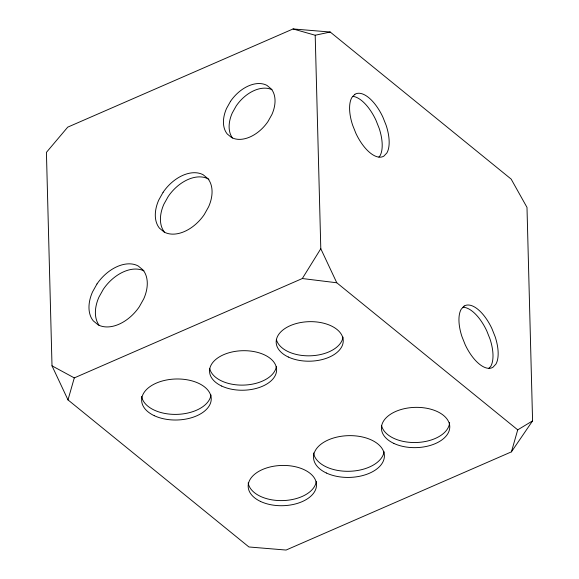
<?xml version="1.0" encoding="UTF-8"?>
<svg xmlns="http://www.w3.org/2000/svg" width="579" height="579" viewBox="0 0 579 579"><rect width="100%" height="100%" fill="white"/><g stroke="black" fill="none" stroke-linecap="round" stroke-linejoin="round"><path stroke-width="0.87" d="M67.996 399.901L74.293 377.899L302.318 278.535L336.783 282.776L517.72 429.857L511.431 451.852L286.077 550.05L248.934 546.974L67.996 399.901L52.009 365.841L46.421 152.364L67.721 127.148L293.075 28.95L330.211 32.026L511.156 179.099L526.991 207.391L532.579 420.875L511.431 451.852M302.318 278.535L320.795 248.724L315.2 35.239L293.075 28.95M378.883 157.068L379.911 155.983A34.175 15.64 66.5 0 0 379.187 128.372L375.894 120.099A34.175 15.64 66.5 0 0 352.633 96.331M488.69 368.541L490.731 366.384A33.864 15.495 66.5 0 0 490.015 339.041L486.751 330.841A33.864 15.495 66.5 0 0 462.976 307.261M517.72 429.857L532.579 420.875M315.2 35.239L330.211 32.026M52.009 365.841L74.293 377.899M208.896 179.418L208.353 178.969A34.812 23.182 -50.9 0 0 168.228 196.455L163.871 204.242A34.812 23.182 -50.9 0 0 164.61 232.36M320.795 248.724L336.783 282.776M99.197 325.427A35.76 23.811 -50.9 0 1 98.922 297.165L103.395 289.16A35.76 23.811 -50.9 0 1 143.918 270.842M232.425 137.961A31.65 21.076 -50.9 0 1 232.244 113.028L236.203 105.95A31.65 21.076 -50.9 0 1 271.978 89.694M342.992 337.079A33.546 19.766 -1.5 0 1 310.51 355.803A33.546 19.766 -1.5 0 1 276.342 339.33M276.364 366.369A33.546 19.766 -1.5 0 1 243.889 385.093A33.546 19.766 -1.5 0 1 209.714 368.62M210.98 394.936A34.812 20.511 -1.5 0 1 176.523 414.383A34.812 20.511 -1.5 0 1 141.645 396.391M449.615 422.547A34.175 20.135 -1.5 0 1 417.075 442.479A34.175 20.135 -1.5 0 1 381.59 425.601M384.087 451.743A35.442 20.88 -1.5 0 1 348.819 471.292A35.442 20.88 -1.5 0 1 313.529 452.966M316.257 481.504A34.175 20.135 -1.5 0 1 282.422 500.596A34.175 20.135 -1.5 0 1 248.181 482.929M96.983 283.949L92.51 291.954A35.76 23.811 -50.9 0 0 93.262 320.838L98.054 324.797A35.76 23.811 -50.9 0 0 139.271 306.834L143.751 298.836A35.76 23.811 -50.9 0 0 142.991 269.952L138.207 265.985A35.76 23.811 -50.9 0 0 96.983 283.949M163.097 192.286L158.74 200.073A34.812 23.182 -50.9 0 0 159.478 228.191L164.139 232.049A34.812 23.182 -50.9 0 0 204.264 214.563L208.621 206.775A34.812 23.182 -50.9 0 0 207.89 178.658L203.229 174.8A34.812 23.182 -50.9 0 0 163.097 192.286M230.522 101.332L226.563 108.411A31.65 21.076 -50.9 0 0 227.236 133.973L231.47 137.476A31.65 21.076 -50.9 0 0 267.947 121.583L271.913 114.504A31.65 21.076 -50.9 0 0 271.24 88.942L267.006 85.431A31.65 21.076 -50.9 0 0 230.522 101.332M354.876 94.319L351.88 97.482A34.175 15.64 66.5 0 0 352.604 125.086L355.897 133.358A34.175 15.64 66.5 0 0 383.884 156.106L386.873 152.943A34.175 15.64 66.5 0 0 386.15 125.339L382.857 117.067A34.175 15.64 66.5 0 0 354.876 94.319M464.184 306.059L461.217 309.193A33.864 15.495 66.5 0 0 461.933 336.544L465.198 344.737A33.864 15.495 66.5 0 0 492.924 367.274L495.892 364.14A33.864 15.495 66.5 0 0 495.175 336.79L491.911 328.59A33.864 15.495 66.5 0 0 464.184 306.059M260.543 501.457A34.175 20.135 -1.5 0 0 316.025 488.358A34.175 20.135 -1.5 0 0 270.429 466.898A34.175 20.135 -1.5 0 0 260.543 501.457M326.368 473.014A35.442 20.88 -1.5 0 0 383.906 459.429A35.442 20.88 -1.5 0 0 336.623 437.167A35.442 20.88 -1.5 0 0 326.368 473.014M393.814 443.391A34.175 20.135 -1.5 0 0 449.29 430.291A34.175 20.135 -1.5 0 0 403.701 408.825A34.175 20.135 -1.5 0 0 393.814 443.391M154.246 415.679A34.812 20.511 -1.5 0 0 210.756 402.34A34.812 20.511 -1.5 0 0 164.32 380.475A34.812 20.511 -1.5 0 0 154.246 415.679M221.685 386.055A33.546 19.766 -1.5 0 0 276.14 373.202A33.546 19.766 -1.5 0 0 231.39 352.133A33.546 19.766 -1.5 0 0 221.685 386.055M288.32 357.019A33.546 19.766 -1.5 0 0 342.775 344.165A33.546 19.766 -1.5 0 0 298.026 323.096A33.546 19.766 -1.5 0 0 288.32 357.019"/></g></svg>
